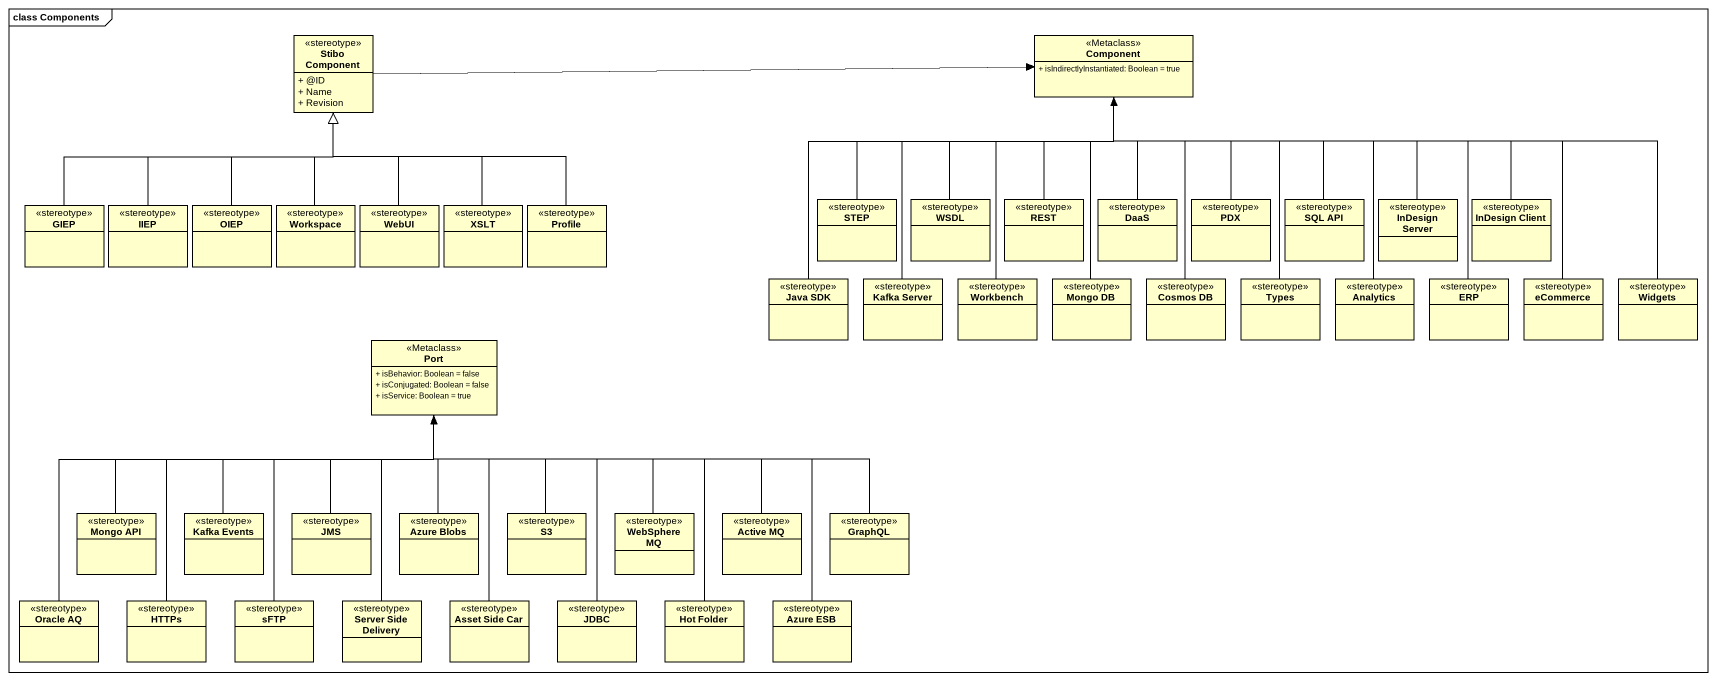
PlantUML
@startuml
mainframe class Components
hide circle
hide empty members
skinparam classAttributeIconSize 0
class "Stibo Component" as Stibo_Component <<stereotype>> {
  + @ID
  + Name
  + Revision
}
class "Component" as Component_ <<Metaclass>> {
  + isIndirectlyInstantiated: Boolean = true
}
class GIEP <<stereotype>>
class IIEP <<stereotype>>
class OIEP <<stereotype>>
class Workspace <<stereotype>>
class WebUI <<stereotype>>
class XSLT <<stereotype>>
class Profile <<stereotype>>
class STEP <<stereotype>>
class WSDL <<stereotype>>
class REST <<stereotype>>
class DaaS <<stereotype>>
class PDX <<stereotype>>
class "SQL API" as SQL_API <<stereotype>>
class "InDesign Server" as InDesign_Server <<stereotype>>
class "InDesign Client" as InDesign_Client <<stereotype>>
class "Java SDK" as Java_SDK <<stereotype>>
class "Kafka Server" as Kafka_Server <<stereotype>>
class Workbench <<stereotype>>
class "Mongo DB" as Mongo_DB <<stereotype>>
class "Cosmos DB" as Cosmos_DB <<stereotype>>
class Types <<stereotype>>
class Analytics <<stereotype>>
class ERP <<stereotype>>
class eCommerce <<stereotype>>
class Widgets <<stereotype>>
class "Port" as Port_ <<Metaclass>> {
  + isBehavior: Boolean = false
  + isConjugated: Boolean = false
  + isService: Boolean = true
}
class "Mongo API" as Mongo_API <<stereotype>>
class "Kafka Events" as Kafka_Events <<stereotype>>
class JMS <<stereotype>>
class "Azure Blobs" as Azure_Blobs <<stereotype>>
class S3 <<stereotype>>
class "WebSphere MQ" as WebSphere_MQ <<stereotype>>
class "Active MQ" as Active_MQ <<stereotype>>
class GraphQL <<stereotype>>
class "Oracle AQ" as Oracle_AQ <<stereotype>>
class HTTPs <<stereotype>>
class sFTP <<stereotype>>
class "Server Side Delivery" as Server_Side_Delivery <<stereotype>>
class "Asset Side Car" as Asset_Side_Car <<stereotype>>
class JDBC <<stereotype>>
class "Hot Folder" as Hot_Folder <<stereotype>>
class "Azure ESB" as Azure_ESB <<stereotype>>
Stibo_Component -right-> Component_
GIEP -up-|> Stibo_Component
IIEP -up-|> Stibo_Component
OIEP -up-|> Stibo_Component
Workspace -up-|> Stibo_Component
WebUI -up-|> Stibo_Component
XSLT -up-|> Stibo_Component
Profile -up-|> Stibo_Component
STEP -up-> Component_
WSDL -up-> Component_
REST -up-> Component_
DaaS -up-> Component_
PDX -up-> Component_
SQL_API -up-> Component_
InDesign_Server -left-> Component_
InDesign_Client -left-> Component_
Java_SDK -up-> Component_
Kafka_Server -up-> Component_
Workbench -up-> Component_
Mongo_DB -up-> Component_
Cosmos_DB -up-> Component_
Types -up-> Component_
Analytics -up-> Component_
ERP -up-> Component_
eCommerce -left-> Component_
Widgets -left-> Component_
Mongo_API -right-> Port_
Kafka_Events -up-> Port_
JMS -up-> Port_
Azure_Blobs -up-> Port_
S3 -up-> Port_
WebSphere_MQ -up-> Port_
Active_MQ -left-> Port_
GraphQL -left-> Port_
Oracle_AQ -up-> Port_
HTTPs -up-> Port_
sFTP -up-> Port_
Server_Side_Delivery -up-> Port_
Asset_Side_Car -up-> Port_
JDBC -up-> Port_
Hot_Folder -up-> Port_
Azure_ESB -up-> Port_
@enduml
